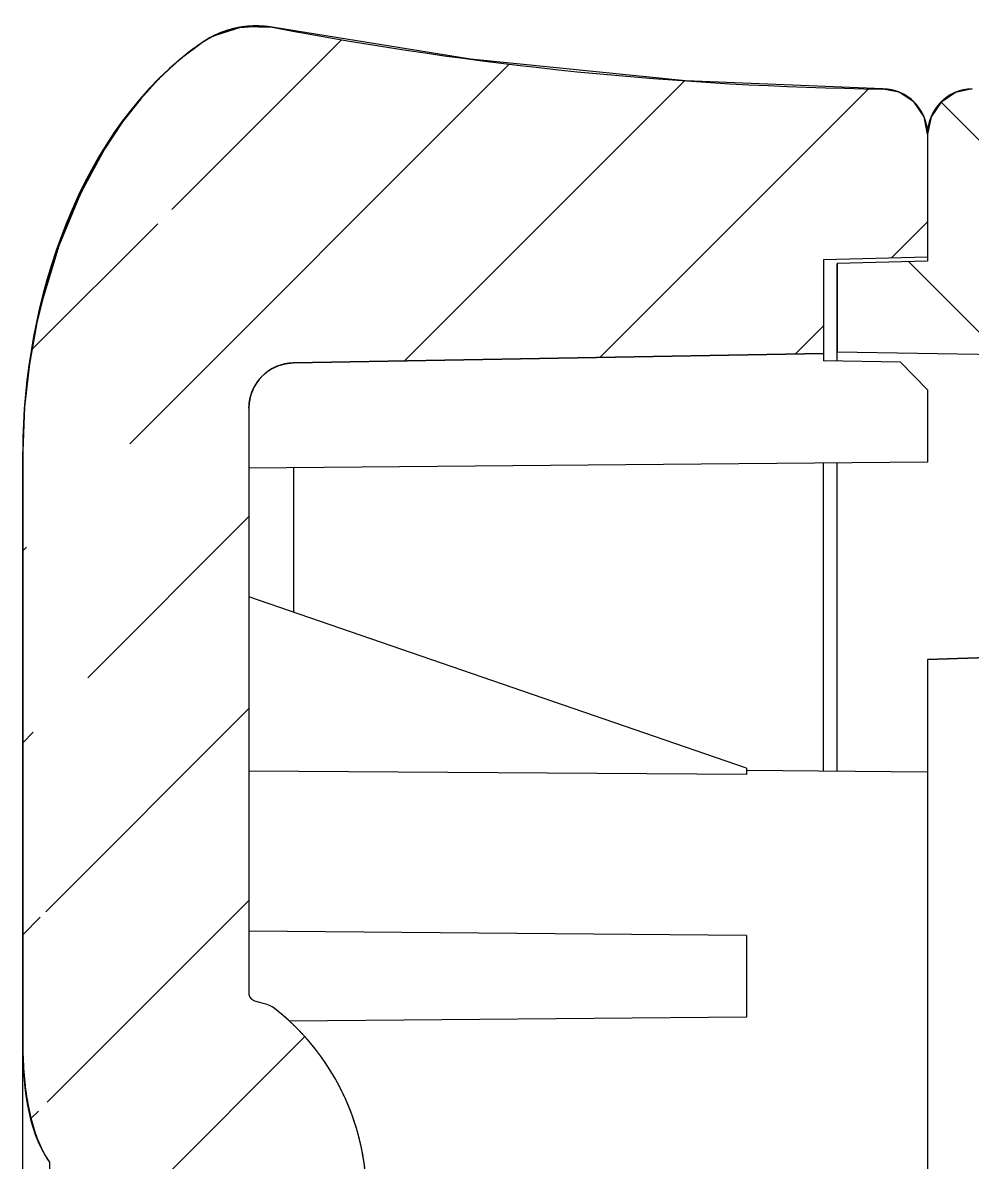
# Model space of a CAD drawing. Header units: millimetres. Extents: x 2243 to 2552, y 611 to 826.
# Drawn here: x 2349.59 to 2360.08, y 794.53 to 807.12 of the extents above; entities that cross this region are included whole.
import ezdxf

# ---------------------------------------------------------------- set-up
doc = ezdxf.new("R2010")
doc.units = ezdxf.units.MM

msp = doc.modelspace()

# ---------------------------------------------------------------- hatches: boundary and pattern name
at = {"linetype": 'Continuous'}
h = msp.add_hatch(dxfattribs=at)
h.set_pattern_fill('DEFAULT__6', color=2, scale=1.5, angle=45, style=0, pattern_type=0)
h.set_pattern_definition([(45, (1877.721180359231, 509.7330220554935), (-1.0606601718, 1.0606601718), [])])
edge = h.paths.add_edge_path()
edge.add_line((2359.587058095431, 700.2818469647935), (2359.587058095431, 701.6350645719936))
edge.add_arc((2359.087058076231, 700.2818469463934), 0.5000000192, 270.7340865112, 360.0000021001)
edge.add_arc((2359.590659234231, 661.1203422320934), 38.6647448615, 90.736794581, 100.7721933566)
edge.add_spline(control_points=[(2351.566764152731, 699.2712356673935), (2351.80267156633, 699.1090741609935), (2352.08282264813, 699.0502181053935), (2352.364041919531, 699.1037381001935)], knot_values=[0, 0, 0, 0, 1, 1, 1, 1], weights=[1, 0.94862834, 0.94862834, 1], degree=3, periodic=0)
edge.add_spline(control_points=[(2349.587058095431, 703.7829240433935), (2349.587058095431, 703.5656324944935), (2349.610440932631, 703.1359947128935), (2349.704022913331, 702.5062420521934), (2349.852362120731, 701.8914936175935), (2350.056172958431, 701.2933494924935), (2350.32266023903, 700.7124847525935), (2350.655489640131, 700.1665423128935), (2351.068280965031, 699.6671788259935), (2351.390550928731, 699.3923637332935), (2351.566764144431, 699.2712357043935)], knot_values=[0, 0, 0, 0, 0.125, 0.25, 0.375, 0.5, 0.625, 0.75, 0.875, 1, 1, 1, 1], degree=3, periodic=0)
edge.add_line((2349.587058095431, 703.7829240433935), (2349.587058095431, 710.7588414242935))
edge.add_spline(control_points=[(2349.88200358913, 712.4599307653934), (2349.835672991031, 712.3609722516935), (2349.763326408231, 712.1640314730935), (2349.693249306431, 711.8932496811935), (2349.643397093131, 711.6208848723935), (2349.609509102031, 711.3361719315935), (2349.590781171731, 711.0470908553934), (2349.587058095431, 710.8550150328934), (2349.587058095431, 710.7588414242935)], knot_values=[0, 0, 0, 0, 0.1666666667, 0.3333333333, 0.5, 0.6666666667, 0.8333333333, 1, 1, 1, 1], degree=3, periodic=0)
edge.add_spline(control_points=[(2350.265936489231, 712.7982457956934), (2350.22630566623, 712.7946999302935), (2350.15090398033, 712.7722543011935), (2350.046115301231, 712.6987915437935), (2349.95646593223, 712.5964601663935), (2349.904911301331, 712.5088697150935), (2349.881999795831, 712.4599325412935)], knot_values=[0, 0, 0, 0, 0.25, 0.5, 0.75, 1, 1, 1, 1], degree=3, periodic=0)
edge.add_arc((2328.741222495431, 953.4686415551935), 241.6310287292, 275.1107352841, 275.2247730756)
edge.add_spline(control_points=[(2350.887058095431, 713.1254226563935), (2350.887058095431, 713.0971412702935), (2350.883426744431, 713.0434646306935), (2350.867600355731, 712.9715435155935), (2350.84044590643, 712.9084097309935), (2350.798992557631, 712.8590203482935), (2350.764432938531, 712.8433466171934), (2350.744908488831, 712.8415610774935)], knot_values=[0, 0, 0, 0, 0.2, 0.4, 0.6, 0.8, 1, 1, 1, 1], degree=3, periodic=0)
edge.add_line((2350.887058095431, 713.1254226563935), (2350.887058095431, 720.0652300275935))
edge.add_line((2353.387058095431, 720.0652300275935), (2350.887058095431, 720.0652300275935))
edge.add_line((2353.387058095431, 713.3313452270935), (2353.387058095431, 720.0652300275935))
edge.add_line((2353.387058095431, 713.3313452270935), (2357.587058095431, 711.8851692512935))
edge.add_line((2357.587058095431, 711.8587925705936), (2357.587058095431, 711.8851692512935))
edge.add_line((2360.28705809543, 711.8352300275935), (2357.587058095431, 711.8587925705936))
edge.add_line((2360.28705809543, 710.5852300275935), (2360.28705809543, 711.8352300275935))
edge.add_line((2351.587058095431, 710.5093062777935), (2360.28705809543, 710.5852300275935))
edge.add_line((2351.587058095431, 708.6611537772935), (2351.587058095431, 710.5093062777935))
edge.add_line((2351.587058095431, 708.6611537772935), (2360.28705809543, 708.5852300275935))
edge.add_line((2360.28705809543, 707.3352300275935), (2360.28705809543, 708.5852300275935))
edge.add_line((2360.28705809543, 707.3352300275935), (2357.587058095431, 707.3116674844936))
edge.add_line((2357.587058095431, 707.2852908037935), (2357.587058095431, 707.3116674844935))
edge.add_line((2352.087058095431, 705.3914889306935), (2357.587058095431, 707.2852908037935))
edge.add_line((2352.087058095431, 703.3073328500935), (2352.087058095431, 705.3914889306935))
edge.add_arc((2352.587058112131, 703.3073328343935), 0.5000000167, 179.9999982054, 268.9999925778)
edge.add_line((2358.437058095431, 702.7051439153935), (2352.57833184323, 702.8074089357935))
edge.add_line((2358.437058095431, 701.6651785539934), (2358.437058095431, 702.7051439153934))
edge.add_line((2359.587058095431, 701.6350645719936), (2358.437058095431, 701.6651785539935))
edge = h.paths.add_edge_path()
edge.add_line((2353.387058095431, 720.0652300275935), (2350.887058095431, 720.0652300275935))
edge.add_line((2353.387058095431, 720.0652300275935), (2350.887058095431, 720.0652300275935))
edge = h.paths.add_edge_path()
edge.add_line((2359.587058095431, 805.8884336991935), (2359.587058095431, 804.5352300275935))
edge.add_line((2358.437058095431, 804.5051162176935), (2359.587058095431, 804.5352300275936))
edge.add_line((2358.437058095431, 804.5051162176935), (2358.437058095431, 803.4651567028934))
edge.add_line((2352.578331892231, 803.3628922565936), (2358.437058095431, 803.4651567028935))
edge.add_spline(control_points=[(2352.087058095431, 802.8629684040935), (2352.087058092531, 803.1518243704933), (2352.28951991293, 803.3578510205934), (2352.578331885031, 803.3628922564935)], knot_values=[0, 0, 0, 0, 1, 1, 1, 1], weights=[1, 0.8088336338, 0.8088336338, 1], degree=3, periodic=0)
edge.add_line((2352.087058095431, 802.8629684090936), (2352.087058095431, 796.3852300275935))
edge.add_spline(control_points=[(2352.087058095531, 796.3852261095935), (2352.08706295103, 796.2879266003935), (2352.26794548113, 796.3081443303935), (2352.345282044331, 796.2490941949935)], knot_values=[0, 0, 0, 0, 1, 1, 1, 1], degree=3, periodic=0)
edge.add_spline(control_points=[(2353.387058095431, 794.1428853424935), (2353.387058095431, 794.984283287694), (2353.014022306031, 795.738468146994), (2352.345282987231, 796.2490934750936)], knot_values=[0, 0, 0, 0, 1, 1, 1, 1], weights=[1, 0.9308982656999999, 0.9308982656999999, 1], degree=3, periodic=0)
edge.add_line((2353.387058095431, 794.1428853424935), (2353.387058095431, 720.0652300275935))
edge.add_line((2353.387058095431, 720.0652300275935), (2350.887058095431, 720.0652300275935))
edge.add_line((2350.887058095431, 794.1428853424935), (2350.887058095431, 720.0652300275935))
edge.add_spline(control_points=[(2350.887058095431, 794.1428853424935), (2350.887058095431, 794.2271479064931), (2350.82905557393, 794.2882698108934), (2350.744908488831, 794.2926797727935)], knot_values=[0, 0, 0, 0, 1, 1, 1, 1], weights=[1, 0.8169162473, 0.8169162473, 1], degree=3, periodic=0)
edge.add_line((2350.26593183443, 794.3177818754934), (2350.74490848883, 794.2926797727935))
edge.add_spline(control_points=[(2349.88199662853, 794.5310627665935), (2349.97183245163, 794.4022599911931), (2350.109110013829, 794.326000558993), (2350.265931834131, 794.3177818755935)], knot_values=[0, 0, 0, 0, 1, 1, 1, 1], weights=[1, 0.9322601585, 0.9322601585, 1], degree=3, periodic=0)
edge.add_spline(control_points=[(2349.587058095431, 795.8852300425935), (2349.587058093631, 795.2218634385936), (2349.70306333483, 794.7876116560935), (2349.881994671431, 794.5310655724935)], knot_values=[0, 0, 0, 0, 1, 1, 1, 1], degree=3, periodic=0)
edge.add_line((2349.587058095431, 802.3852300275935), (2349.587058095431, 795.8852300275935))
edge.add_spline(control_points=[(2351.56604010603, 806.8987025341935), (2350.239890466531, 805.9858965430935), (2349.58705778163, 803.9982873810935), (2349.587058095431, 802.3852288643934)], knot_values=[0, 0, 0, 0, 1, 1, 1, 1], degree=3, periodic=0)
edge.add_spline(control_points=[(2352.363860531931, 807.0665708522936), (2352.082405680431, 807.1201364699932), (2351.802038117829, 807.061143770193), (2351.56603451103, 806.8986986829934)], knot_values=[0, 0, 0, 0, 1, 1, 1, 1], weights=[1, 0.9485477011, 0.9485477011, 1], degree=3, periodic=0)
edge.add_arc((2359.590888177331, 845.0525845744935), 38.6673915214, 259.2279342306, 269.2629165248)
edge.add_spline(control_points=[(2359.587058095431, 805.8884337073935), (2359.587058090731, 806.1783601723935), (2359.383366608231, 806.3846782159935), (2359.093463938231, 806.3883926626935)], knot_values=[0, 0, 0, 0, 1, 1, 1, 1], weights=[1, 0.8077479906999999, 0.8077479906999999, 1], degree=3, periodic=0)
h = msp.add_hatch(dxfattribs=at)
h.set_pattern_fill('DEFAULT__5', color=2, scale=1.5, angle=-45, style=0, pattern_type=0)
h.set_pattern_definition([(315, (1879.842500702831, 509.7330220554935), (1.0606601718, 1.0606601718), [])])
edge = h.paths.add_edge_path()
edge.add_line((2359.587058095431, 706.0852300275935), (2359.587058095431, 707.0352300275936))
edge.add_line((2359.587058095431, 707.0352300275935), (2360.587058095431, 707.2115570082934))
edge.add_line((2360.587058095431, 707.2115570082935), (2360.587058095431, 708.3352300275935))
edge.add_line((2360.587058095431, 708.3352300275935), (2363.087058095431, 708.2915923651935))
edge.add_line((2363.087058095431, 707.4352300275934), (2363.087058095431, 708.2915923651934))
edge.add_line((2363.087058095431, 707.4352300275934), (2364.587058095431, 707.4090474301935))
edge.add_line((2364.587058095431, 706.5852300275935), (2364.587058095431, 707.4090474301936))
edge.add_line((2368.587058095431, 706.5503225563934), (2364.587058095431, 706.5852300275934))
edge.add_line((2368.587058095431, 705.5852300275935), (2368.587058095431, 706.5503225563936))
edge.add_line((2369.990548576731, 705.5607320100935), (2368.587058095431, 705.5852300275935))
edge.add_spline(control_points=[(2369.99054857683, 705.5607320100935), (2370.106073365831, 705.5587155172935), (2370.187058095131, 705.4763048581937), (2370.187058095431, 705.3607624715935)], knot_values=[0, 0, 0, 0, 1, 1, 1, 1], weights=[1, 0.8088336334999999, 0.8088336334999999, 1], degree=3, periodic=0)
edge.add_line((2370.187058095431, 705.2918121026935), (2370.187058095431, 705.3607624709934))
edge.add_spline(control_points=[(2370.054217053331, 704.9524092450935), (2370.14064213283, 705.0459021000934), (2370.187050298629, 705.1644621710933), (2370.187058094431, 705.2917814870934)], knot_values=[0, 0, 0, 0, 1, 1, 1, 1], weights=[1, 0.9541499064, 0.9541499064, 1], degree=3, periodic=0)
edge.add_spline(control_points=[(2369.587058095431, 703.8352305982935), (2369.587058240731, 704.2430565104935), (2369.742782496731, 704.6154441667935), (2370.05423086353, 704.9523935671934)], knot_values=[0, 0, 0, 0, 1, 1, 1, 1], degree=3, periodic=0)
edge.add_line((2369.587058095431, 703.7829240433935), (2369.587058095431, 703.8352300275934))
edge.add_spline(control_points=[(2367.607352046431, 699.2712357043935), (2367.783018201931, 699.3919876869935), (2368.103946520031, 699.6656061865935), (2368.513710324831, 700.1600774764935), (2368.845091134331, 700.7008035434935), (2369.112178315331, 701.2788339066935), (2369.318206374131, 701.8788178179935), (2369.468707706831, 702.4982332858935), (2369.56355346493, 703.1334550752935), (2369.587058095431, 703.5649548359935), (2369.587058095431, 703.7829240433935)], knot_values=[0, 0, 0, 0, 0.125, 0.25, 0.375, 0.5, 0.625, 0.75, 0.875, 1, 1, 1, 1], degree=3, periodic=0)
edge.add_spline(control_points=[(2366.810074195731, 699.1037381192936), (2367.091293443931, 699.0502181302934), (2367.37144451203, 699.1090741893933), (2367.607351923831, 699.2712356962935)], knot_values=[0, 0, 0, 0, 1, 1, 1, 1], weights=[1, 0.94862834, 0.94862834, 1], degree=3, periodic=0)
edge.add_arc((2359.583563882531, 661.1214018209935), 38.6636821558, 79.22766882610001, 89.26334366459999)
edge.add_arc((2360.087058114631, 700.2818467557935), 0.5000000192, 179.9999979036999, 269.2659134891)
edge.add_line((2359.587058095431, 700.2818467740935), (2359.587058095431, 701.6850648540935))
edge.add_line((2358.587058095431, 701.7112509251936), (2359.587058095431, 701.6850648540935))
edge.add_line((2358.587058095431, 701.7112509251936), (2358.587058095431, 702.6850704780935))
edge.add_line((2366.59578433863, 702.8248640983935), (2358.587058095431, 702.6850704780935))
edge.add_arc((2366.587058078931, 703.3247874842936), 0.5000000165, 271.0000074015, 360.0000017754)
edge.add_line((2367.087058095431, 703.3247874997935), (2367.087058095431, 704.5852300275935))
edge.add_line((2363.087058095431, 704.7948611446934), (2367.087058095431, 704.5852300275934))
edge.add_line((2363.087058095431, 704.7948611446934), (2363.087058095431, 705.9630073342935))
edge.add_line((2363.087058095431, 705.9630073342935), (2359.587058095431, 706.0852300275935))
edge = h.paths.add_edge_path()
edge.add_line((2359.587058095431, 712.1352300275935), (2359.587058095431, 713.0852300275935))
edge.add_line((2363.087058095431, 713.2074527207935), (2359.587058095431, 713.0852300275935))
edge.add_line((2363.087058095431, 713.2074527207935), (2363.087058095431, 714.3755989103935))
edge.add_line((2363.087058095431, 714.3755989103935), (2367.087058095431, 714.5852300275935))
edge.add_line((2367.087058095431, 714.5852300275935), (2367.087058095431, 720.0652300275935))
edge.add_line((2369.587058095431, 720.0652300275935), (2367.087058095431, 720.0652300275935))
edge.add_line((2369.587058095431, 715.3352300275935), (2369.587058095431, 720.0652300275935))
edge.add_spline(control_points=[(2370.05423086353, 714.2180664878935), (2369.742782496731, 714.5550158882935), (2369.587058240731, 714.9274035445935), (2369.587058095431, 715.3352294567935)], knot_values=[0, 0, 0, 0, 1, 1, 1, 1], degree=3, periodic=0)
edge.add_spline(control_points=[(2370.187058095031, 713.8786785680935), (2370.18705284603, 714.0059988347929), (2370.140646390429, 714.1245605959929), (2370.054222039031, 714.2180554185935)], knot_values=[0, 0, 0, 0, 1, 1, 1, 1], weights=[1, 0.9541492608, 0.9541492608, 1], degree=3, periodic=0)
edge.add_line((2370.187058095431, 713.8096975840936), (2370.187058095431, 713.8786479101935))
edge.add_spline(control_points=[(2369.99054857683, 713.6097280449935), (2370.10607336583, 713.6117445377934), (2370.18705809513, 713.6941551968935), (2370.187058095431, 713.8096975834935)], knot_values=[0, 0, 0, 0, 1, 1, 1, 1], weights=[1, 0.8088336336, 0.8088336336, 1], degree=3, periodic=0)
edge.add_line((2369.990548576731, 713.6097280449935), (2368.587058095431, 713.5852300275935))
edge.add_line((2368.587058095431, 712.6201374986936), (2368.587058095431, 713.5852300275935))
edge.add_line((2368.587058095431, 712.6201374986936), (2364.587058095431, 712.5852300275935))
edge.add_line((2364.587058095431, 711.7614126248935), (2364.587058095431, 712.5852300275935))
edge.add_line((2363.087058095431, 711.7352300275935), (2364.587058095431, 711.7614126248935))
edge.add_line((2363.087058095431, 710.8788676898935), (2363.087058095431, 711.7352300275935))
edge.add_line((2360.587058095431, 710.8352300275935), (2363.087058095431, 710.8788676898935))
edge.add_line((2360.587058095431, 710.8352300275935), (2360.587058095431, 711.9589030467936))
edge.add_line((2359.587058095431, 712.1352300275935), (2360.587058095431, 711.9589030467935))
edge = h.paths.add_edge_path()
edge.add_line((2369.587058095431, 720.0652300275935), (2367.087058095431, 720.0652300275935))
edge.add_line((2369.587058095431, 720.0652300275935), (2367.087058095431, 720.0652300275935))
edge = h.paths.add_edge_path()
edge.add_line((2369.587058095431, 802.3852300275935), (2369.587058095431, 773.1114766265935))
edge.add_line((2369.28705809543, 773.0852300275935), (2369.587058095431, 773.1114766265936))
edge.add_line((2369.28705809543, 733.0852300275935), (2369.28705809543, 773.0852300275935))
edge.add_line((2369.28705809543, 733.0852300275935), (2369.587058095431, 733.0589834284935))
edge.add_line((2369.587058095431, 733.0589834284935), (2369.587058095431, 720.0652300275935))
edge.add_line((2369.587058095431, 720.0652300275935), (2367.087058095431, 720.0652300275935))
edge.add_line((2367.087058095431, 793.8979547028935), (2367.087058095431, 720.0652300275935))
edge.add_line((2367.087058095431, 793.8979547028935), (2362.087058095431, 793.9852300275935))
edge.add_line((2362.087058095431, 795.0852300275935), (2362.087058095431, 793.9852300275936))
edge.add_line((2367.587058095431, 795.1812328846935), (2362.087058095431, 795.0852300275935))
edge.add_line((2367.587058095431, 796.9892271703934), (2367.587058095431, 795.1812328846934))
edge.add_line((2367.587058095431, 796.9892271703934), (2362.087058095431, 797.0852300275934))
edge.add_line((2362.087058095431, 798.1852300275934), (2362.087058095431, 797.0852300275934))
edge.add_line((2367.087058095431, 798.2725053521935), (2362.087058095431, 798.1852300275935))
edge.add_line((2367.087058095431, 802.8455133440934), (2367.087058095431, 798.2725053521934))
edge.add_spline(control_points=[(2366.595784304431, 803.3454371915935), (2366.884596278231, 803.3403959564935), (2367.087058099531, 803.1343693049935), (2367.087058095431, 802.8455133369935)], knot_values=[0, 0, 0, 0, 1, 1, 1, 1], weights=[1, 0.8088336320999999, 0.8088336320999999, 1], degree=3, periodic=0)
edge.add_line((2358.587058095431, 803.4852300275935), (2366.59578429863, 803.3454371916935))
edge.add_line((2358.587058095431, 804.4590441059935), (2358.587058095431, 803.4852300275935))
edge.add_line((2359.587058095431, 804.4852300275935), (2358.587058095431, 804.4590441059935))
edge.add_line((2359.587058095431, 805.8884336991935), (2359.587058095431, 804.4852300275934))
edge.add_spline(control_points=[(2360.080652254631, 806.3883926626935), (2359.790749583031, 806.3846782170937), (2359.587058099231, 806.1783601724935), (2359.587058095431, 805.8884337057934)], knot_values=[0, 0, 0, 0, 1, 1, 1, 1], weights=[1, 0.8077479890000001, 0.8077479890000001, 1], degree=3, periodic=0)
edge.add_arc((2359.583228013531, 845.0525845745935), 38.6673915215, 270.7370834752, 280.7720657694)
edge.add_spline(control_points=[(2367.60808167913, 806.8986986834934), (2367.372078072432, 807.0611437702944), (2367.091710510232, 807.1201364698943), (2366.810255659131, 807.0665708523935)], knot_values=[0, 0, 0, 0, 1, 1, 1, 1], weights=[1, 0.9485477012000001, 0.9485477012000001, 1], degree=3, periodic=0)
edge.add_spline(control_points=[(2369.587058095431, 802.3852287352935), (2369.58705844413, 803.9982870762935), (2368.934225920631, 805.9858960288934), (2367.608076575031, 806.8987021966934)], knot_values=[0, 0, 0, 0, 1, 1, 1, 1], degree=3, periodic=0)

# ---------------------------------------------------------------- linework, layer by layer
at = {"color": 7, "linetype": 'Continuous'}
for p, q in [((2351.69021803433, 806.9724697780935), (2351.56406481963, 806.8974556990935)), ((2351.70158759883, 806.9780173589935), (2351.565915305131, 806.8987568081935)), ((2352.016635972631, 807.0752498150935), (2351.69021803433, 806.9724697780935)), ((2351.93413785243, 807.0596911586936), (2351.70158759883, 806.9780173589935)), ((2352.23084185793, 807.0834648673936), (2351.93413785243, 807.0596911586936)), ((2352.166672029831, 807.0852427430934), (2351.935409587931, 807.0598222838935)), ((2351.995333603231, 807.0710231686935), (2352.080114386031, 807.0813868005935)), ((2352.366366867231, 807.0673503157934), (2352.016635972631, 807.0752498150935)), ((2352.320553991431, 807.0738904495935), (2352.166672029831, 807.0852427430934)), ((2352.34723508973, 807.0688858964935), (2352.23084185793, 807.0834648673936)), ((2352.36404050993, 807.0665556723934), (2352.258674959231, 807.0811655630935)), ((2352.363814881331, 807.0665828893934), (2352.320553991431, 807.0738904495935)), ((2352.363909044031, 807.0665618770935), (2352.355252839631, 807.0681720006935)), ((2352.364003142231, 807.0667850407935), (2352.36378780523, 807.0665907121935)), ((2352.363788319831, 807.0665797181935), (2352.36379111323, 807.0665200361934)), ((2352.363806666631, 807.0665161467934), (2352.364009180731, 807.0665420712935)), ((2352.37421741563, 807.0645461981935), (2352.363860493831, 807.0665708595935)), ((2352.363878947031, 807.0662054926936), (2352.363977533231, 807.0665310925936)), ((2352.364041815331, 807.0665548466934), (2352.363972112731, 807.0665529804935)), ((2354.534647120431, 806.7174255299935), (2352.364021742731, 807.0667815008935)), ((2354.534650186531, 806.7184232267934), (2352.36636404193, 807.0673498019935)), ((2351.565813273831, 806.8985998504935), (2351.566014009431, 806.8986805191935)), ((2351.565867984931, 806.8985573340935), (2351.566413718131, 806.8988117398935)), ((2351.566041123131, 806.8983524382935), (2351.565918886431, 806.8982507097935)), ((2351.566394968231, 806.8990370301935), (2351.565970020531, 806.8987957828936)), ((2351.566749151031, 806.8991746792935), (2351.565974472631, 806.8986471662935)), ((2351.566157073031, 806.8987399914935), (2351.566034511531, 806.8986986833935)), ((2351.566040743131, 806.8983521767935), (2351.566718349231, 806.8991057622935)), ((2351.381211361031, 806.7613244114934), (2351.259069684031, 806.6584997790935)), ((2351.36468219053, 806.7474093751935), (2351.348782607531, 806.7344480919935)), ((2356.913522518231, 806.4782202266936), (2354.534647120431, 806.7174255299935)), ((2356.913525928431, 806.4792072010935), (2354.534650186531, 806.7184232267934)), ((2351.259069684031, 806.6584997790935), (2351.084699962931, 806.4934740236936)), ((2351.084699962931, 806.4934740236936), (2350.890794350231, 806.2816648271935)), ((2359.093464041331, 806.3886241695935), (2356.913522518231, 806.4782202266936)), ((2359.093464334331, 806.3896073004935), (2356.913525928431, 806.4792072010935)), ((2359.093463917731, 806.3883303503935), (2359.09346394253, 806.3883929113936)), ((2359.093464316431, 806.3896072950935), (2359.09346403663, 806.3886241697935)), ((2359.896772097431, 806.3510401914934), (2359.73223314293, 806.2409417834936)), ((2359.90001170193, 806.3521295888935), (2359.735689029231, 806.2441582510935)), ((2360.080652157131, 806.3886235066934), (2359.896772097431, 806.3510401914934)), ((2350.890794350231, 806.2816648271935), (2350.689826857931, 806.0254273186936)), ((2359.548500965431, 806.0809708996935), (2359.438766423531, 806.2438228222935)), ((2359.73223314293, 806.2409417834936), (2359.624080233831, 806.0774805919934)), ((2359.735689029231, 806.2441582510935), (2359.625705992831, 806.0811882935935)), ((2359.587058095431, 805.8884339479935), (2359.548500965431, 806.0809708996935)), ((2359.625705992831, 806.0811882935935), (2359.587058095431, 805.8884339488935)), ((2350.689826857931, 806.0254273186936), (2350.489650628131, 805.7251002195935)), ((2359.576470481431, 805.9907868936934), (2359.587058095431, 805.8884369231935)), ((2359.58295120913, 805.9526178842934), (2359.587058095431, 805.8886646213934)), ((2359.624080233831, 806.0774805919934), (2359.587058095431, 805.8886644698935)), ((2359.587058095431, 805.8884515639935), (2359.597537260631, 805.9902815806935)), ((2359.587058095431, 805.8895569290935), (2359.587058095431, 804.4852300275935)), ((2359.587058095431, 805.8884336991935), (2359.587058095431, 804.5352300275936)), ((2359.587058095431, 805.8884336991935), (2359.587058095431, 804.4852300275935)), ((2350.493388449431, 805.7304617426935), (2350.223903578731, 805.2334790137935)), ((2350.489650628131, 805.7251002195935), (2350.30260076073, 805.3928977633935)), ((2350.30260076073, 805.3928977633935), (2350.132472078731, 805.0330442719935)), ((2350.223903578731, 805.2334790137935), (2349.983921473531, 804.6540133906935)), ((2350.132472078731, 805.0330442719935), (2349.981041315731, 804.6470992894936)), ((2349.983921473531, 804.6540133906935), (2349.787077773631, 803.9967187547935)), ((2349.981041315731, 804.6470992894936), (2349.850235573331, 804.2367800766935)), ((2358.437058095431, 804.5051162176935), (2359.587058095431, 804.5352300275936)), ((2358.437058095431, 804.5047953814935), (2359.587058095431, 804.5349088379935)), ((2358.437058095431, 804.5051162176935), (2358.437058095431, 803.3852299681935)), ((2358.437058095431, 804.5051162176935), (2358.437058095431, 803.4651567028934)), ((2359.587058095431, 804.4863966964936), (2358.587058095431, 804.4602102273934)), ((2359.587058095431, 804.4852300275935), (2358.587058095431, 804.4590441059935)), ((2359.587058095431, 804.4852300275935), (2358.587058095431, 804.4590441059935)), ((2358.587058095431, 803.3826117083935), (2358.587058095431, 804.4590441059935)), ((2358.587058095431, 804.4590441059935), (2358.587058095431, 803.4852300275935)), ((2349.850235573331, 804.2367800766935), (2349.74230587593, 803.8041160708935)), ((2349.74230587593, 803.8041160708935), (2349.659893238131, 803.3509232531935)), ((2358.437058095431, 803.4651566845935), (2352.578331892231, 803.3628922399935)), ((2352.578331892231, 803.3628922565936), (2358.437058095431, 803.4651567028934)), ((2358.587058095431, 803.4852300275935), (2366.595784298631, 803.3454371916935)), ((2358.587058095431, 803.4849209216935), (2366.595784197931, 803.3451296961935)), ((2359.287103786931, 803.3703923653934), (2358.437058095431, 803.3852299681935)), ((2359.587058095431, 803.0651566434935), (2359.287103786931, 803.3703923653934)), ((2359.587058095431, 803.0651566434935), (2359.587058095431, 802.2651566850934)), ((2352.087058095431, 802.8629684090936), (2352.087058095431, 796.3852300275935)), ((2352.087058095431, 802.8629684090936), (2352.087058095431, 796.3852300275935)), ((2349.587058095431, 703.7852300275935), (2349.587058095431, 802.3852300275935)), ((2349.587058095431, 802.3852300275935), (2349.587058095431, 795.8852300275935)), ((2349.587058095431, 802.3852300275935), (2349.587058095431, 795.8852300275935)), ((2359.587058095431, 802.2651566850934), (2352.087058095431, 802.1997051765935)), ((2352.578331915531, 802.2039924582934), (2352.578331982131, 800.6098119594935)), ((2358.437058095431, 798.8513747329935), (2358.437058095431, 802.2551207870936)), ((2358.587058095431, 798.8500657027935), (2358.587058095431, 802.2564298172936)), ((2357.587058095431, 798.8851692512935), (2352.087058095431, 800.7789711243935)), ((2359.587058095431, 800.0852300275935), (2363.087058095431, 800.2074527207935)), ((2363.087058095431, 800.2074527207935), (2359.587058095431, 800.0852300275935)), ((2359.587058095431, 800.0852300275935), (2359.587058095431, 793.0852300275935)), ((2357.587058095431, 798.8134087958936), (2352.087058095431, 798.8523079485935)), ((2357.587058095431, 798.8851692512935), (2357.587058095431, 798.8134087958936)), ((2359.587058095431, 798.8413388349935), (2357.587058095431, 798.8587925705936)), ((2357.587058095431, 797.0372322546934), (2352.087058095431, 797.0852300275935)), ((2357.587058095431, 797.0372322546934), (2357.587058095431, 796.1332278003935)), ((2357.587058095431, 796.1332278003935), (2352.53555117723, 796.0891439673935)), ((2349.881996624331, 794.5310627724934), (2349.881996624331, 714.1352300275935))]:
    msp.add_line(p, q, dxfattribs=at)
for points in [[(2351.935409587931, 807.0598222838935), (2351.659960114331, 806.9564251387935), (2351.565813453431, 806.8985999708934)], [(2352.238150391331, 807.0820049554935), (2352.160112842531, 807.0851964537935), (2352.104820611631, 807.0834327161936), (2352.09403096193, 807.0827506720934)], [(2352.32958567163, 807.0725104879934), (2352.32152177133, 807.0737398833935), (2352.317888919931, 807.0742729772935)], [(2351.55721930553, 806.8926605717935), (2351.342527971831, 806.7297005525935), (2351.219762896631, 806.6230341414935), (2351.138837865031, 806.5468729019935), (2351.094745563931, 806.5033088271935), (2351.08194175173, 806.4903207156935)], [(2351.565930385831, 806.8987684936935), (2351.466742387831, 806.8275609091935), (2351.381211361031, 806.7613244114934)], [(2351.565959856331, 806.8987887690935), (2351.565667387231, 806.8985649147935), (2351.565772411131, 806.8985154206935), (2351.565867984931, 806.8985573340935)], [(2351.348782607531, 806.7344480919935), (2351.323768250031, 806.7136242461935), (2351.304456630631, 806.6972649552936), (2351.299184520731, 806.6927560059935)], [(2359.438766423531, 806.2438228222935), (2359.274773807831, 806.3518590350934), (2359.09346394243, 806.3883929113936)], [(2349.659893238131, 803.3509232531935), (2349.606427401731, 802.8782555143935), (2349.587058122131, 802.3884381108935)]]:
    msp.add_lwpolyline(points, dxfattribs=at)
for centre, radius, start, end in [((2352.166018283231, 806.0270297590935), 1.0582, 79.22450897890197, 124.5402632234029), ((2352.167196147131, 806.0242493143935), 1.060869379, 114.1437029619977, 124.5178465506029), ((2352.16796731963, 806.0229674219936), 1.0623545798, 112.1834317984016, 114.153377653198), ((2352.165007936031, 806.0304228066934), 1.0543336634, 105.2563940004016, 112.1874870345973), ((2352.165843494531, 806.0275708312935), 1.0573035935, 99.28064165800298, 105.257949654102), ((2352.16536151333, 806.0312873960935), 1.0535555874, 92.76417385330451, 94.64109712760043), ((2352.16568747773, 806.0247462114935), 1.0601048811, 90.58321824519619, 92.76472162529863), ((2352.165758305631, 806.0212992818936), 1.0635523536, 81.75170084070055, 90.58514354019796), ((2352.167519179531, 806.0343604183936), 1.0503737136, 79.22682456180425, 81.74454773429933), ((2359.590888177331, 845.0525845744935), 38.6673915214, 259.2279342305978, 269.2629165247956), ((2359.590888177331, 845.0525845744935), 38.6673915214, 259.2279342305978, 269.2629165247956), ((2352.364953990131, 807.0534191616935), 0.0128489938, 84.37074715759508, 93.5034112003056), ((2359.087058095431, 805.8884336991935), 0.5, 9.335999709800887e-07, 89.26592439990404), ((2359.087058095431, 805.8896475287935), 0.5, 45.62491784420425, 89.26588010320383), ((2360.087058095431, 805.8896496883935), 0.5, 90.73411944699606, 180), ((2360.087058095431, 805.8884336991935), 0.5, 90.73407537059684, 179.9999992433012), ((2352.587058095431, 802.8629684090936), 0.5, 91.00000082669979, 180.000000568099), ((2350.737058095431, 794.1428853424935), 2.65, 0, 52.63594642249819), ((2352.617094656031, 795.7087345869935), 3.021599466, 188.6474627466007, 189.1433152441001), ((2351.258481398331, 795.3746965177935), 1.6202028239, 200.1514124367017, 200.9733222172004)]:
    msp.add_arc(centre, radius, start, end, dxfattribs=at)
for points, start_tangent, end_tangent in [([(2352.363860531931, 807.0665708522936), (2352.351317131531, 807.0688798330934), (2352.338717309531, 807.0710423481935), (2352.32606354263, 807.0730568881935), (2352.313358355031, 807.0749219973934), (2352.300604316831, 807.0766362755935), (2352.287804042131, 807.0781983796935), (2352.274960188231, 807.0796070252935), (2352.26207545343, 807.0808609884934), (2352.249152575831, 807.0819591070936), (2352.236194331131, 807.0829002824935), (2352.223203531131, 807.0836834806935), (2352.210183021831, 807.0843077337935), (2352.197135681631, 807.0847721413935), (2352.184064418831, 807.0850758718934), (2352.170972170431, 807.0852181633935), (2352.157861899331, 807.0851983246935), (2352.144736592631, 807.0850157370935), (2352.131599259231, 807.0846698541934), (2352.118452927731, 807.0841602036935), (2352.105300644131, 807.0834863876935), (2352.09214546983, 807.0826480836935), (2352.078990478631, 807.0816450448935), (2352.065838755131, 807.0804771008935), (2352.052693392031, 807.0791441582935), (2352.039557487531, 807.0776462004935), (2352.026434143331, 807.0759832889935), (2352.013326462131, 807.0741555622935), (2352.000237544731, 807.0721632369934), (2351.987170488431, 807.0700066073935), (2351.974128383831, 807.0676860454935), (2351.961114312631, 807.0652020004935), (2351.948131345731, 807.0625549988936), (2351.935182539731, 807.0597456441935), (2351.92227093573, 807.0567746160934), (2351.909399556031, 807.0536426699935), (2351.896571402331, 807.0503506365935), (2351.883789453031, 807.0468994209934), (2351.871056661131, 807.0432900020935), (2351.858375952131, 807.0395234311935), (2351.845750221431, 807.0356008316935), (2351.833182332231, 807.0315233974935), (2351.820675113631, 807.0272923920935), (2351.808231358331, 807.0229091474935), (2351.795853820631, 807.0183750624935), (2351.78354521453, 807.0136916016935), (2351.771308211531, 807.0088602939935), (2351.75914543913, 807.0038827309935), (2351.747059478931, 806.9987605654935), (2351.735052864331, 806.9934955099935), (2351.723128079931, 806.9880893345935), (2351.711287558931, 806.9825438658935), (2351.699533682031, 806.9768609844934), (2351.687868776031, 806.9710426237934), (2351.676295112331, 806.9650907676935), (2351.66481490553, 806.9590074487935), (2351.653430312331, 806.9527947465936), (2351.642143430431, 806.9464547851935), (2351.630956297331, 806.9399897314935), (2351.619870889431, 806.9334017931935), (2351.608889120931, 806.9266932163935), (2351.598012843231, 806.9198662838935), (2351.587243844131, 806.9129233127935), (2351.576583847231, 806.9058666526935), (2351.56603451103, 806.8986986829934)], (-0.9823673155429572, 0.1869611118733626), (-0.8237279568672373, -0.5669852317964968)), ([(2351.56604010603, 806.8987025341935), (2349.587058095431, 802.3852288643934)], (-0.8237291707318937, -0.5669834682645933), (1.945579345598501e-07, -0.9999999999999811)), ([(2351.56604010603, 806.8987025341935), (2349.587058095431, 802.3852288643934)], (-0.8237291707318937, -0.5669834682645933), (1.945579345598501e-07, -0.9999999999999811)), ([(2359.587058095431, 805.8884337073935), (2359.587027833431, 805.8939347046935), (2359.586936510331, 805.8994595942935), (2359.586783328631, 805.9050075129935), (2359.586567503631, 805.9105775726935), (2359.586288263631, 805.9161688601935), (2359.585944851231, 805.9217804369935), (2359.585536523831, 805.9274113398935), (2359.58506255473, 805.9330605807935), (2359.584522233931, 805.9387271472935), (2359.583914869031, 805.9444100025935), (2359.58323978603, 805.9501080855935), (2359.582496330131, 805.9558203118935), (2359.581683866931, 805.9615455734935), (2359.580801782831, 805.9672827392935), (2359.579849486331, 805.9730306557935), (2359.57882640853, 805.9787881470935), (2359.577732004231, 805.9845540155934), (2359.576565752731, 805.9903270426935), (2359.575327158531, 805.9961059889935), (2359.574015752431, 806.0018895948936), (2359.572631092031, 806.0076765815935), (2359.571172762631, 806.0134656511934), (2359.569640378131, 806.0192554878935), (2359.568033581831, 806.0250447581935), (2359.566352046931, 806.0308321123935), (2359.564595477331, 806.0366161842935), (2359.562763608531, 806.0423955931935), (2359.560856208131, 806.0481689438935), (2359.558873076531, 806.0539348278935), (2359.556814047631, 806.0596918242935), (2359.55467898913, 806.0654385007936), (2359.552467803631, 806.0711734144935), (2359.55018042853, 806.0768951131936), (2359.547816837231, 806.0826021360936), (2359.545377038831, 806.0882930149935), (2359.542861079331, 806.0939662752935), (2359.540269041431, 806.0996204373935), (2359.53760104513, 806.1052540174935), (2359.534857248131, 806.1108655287935), (2359.532037845831, 806.1164534827935), (2359.529143071931, 806.1220163902935), (2359.52617319813, 806.1275527627935), (2359.52312853493, 806.1330611133935), (2359.520009431131, 806.1385399584935), (2359.516816274031, 806.1439878185936), (2359.513549489731, 806.1494032196935), (2359.510209542731, 806.1547846943935), (2359.506796936131, 806.1601307835936), (2359.503312211131, 806.1654400369935), (2359.49975594733, 806.1707110149935), (2359.496128762131, 806.1759422897935), (2359.492431310431, 806.1811324462935), (2359.48866428463, 806.1862800837935), (2359.484828413931, 806.1913838167935), (2359.480924464031, 806.1964422764935), (2359.47695323683, 806.2014541117935), (2359.47291556953, 806.2064179907935), (2359.468812334331, 806.2113326014935), (2359.46464443773, 806.2161966532935), (2359.460412820131, 806.2210088779934), (2359.456118454731, 806.2257680306935), (2359.451762346931, 806.2304728912934), (2359.447345533731, 806.2351222651935), (2359.442869082731, 806.2397149843935), (2359.43833409133, 806.2442499083935), (2359.433741685731, 806.2487259252935), (2359.429093020231, 806.2531419526936), (2359.424389276131, 806.2574969383935), (2359.419631660531, 806.2617898613935), (2359.41482140563, 806.2660197323935), (2359.409959767531, 806.2701855952935), (2359.405048025231, 806.2742865267935), (2359.40008747923, 806.2783216380935), (2359.395079450831, 806.2822900747935), (2359.390025280631, 806.2861910179935), (2359.384926327531, 806.2900236844935), (2359.379783967531, 806.2937873272936), (2359.374599592431, 806.2974812361936), (2359.369374608631, 806.3011047381935), (2359.36411043613, 806.3046571974935), (2359.35880850693, 806.3081380163935), (2359.35347026413, 806.3115466348935), (2359.34809716053, 806.3148825313936), (2359.342690657231, 806.3181452225936), (2359.337252222631, 806.3213342636934), (2359.331783331331, 806.3244492481936), (2359.326285462331, 806.3274898082934), (2359.32076009823, 806.3304556147934), (2359.315208724131, 806.3333463766935), (2359.309632826031, 806.3361618413935), (2359.304033889731, 806.3389017942935), (2359.298413400031, 806.3415660586935), (2359.29277283893, 806.3441544955936), (2359.287113685031, 806.3466670033936), (2359.281437412131, 806.3491035171935), (2359.275745488131, 806.3514640090934), (2359.270039374031, 806.3537484869935), (2359.264320522831, 806.3559569946935), (2359.258590378431, 806.3580896113936), (2359.252850374931, 806.3601464507935), (2359.247101935131, 806.3621276608935), (2359.241346469831, 806.3640334232934), (2359.235585377231, 806.3658639522935), (2359.229820041331, 806.3676194948935), (2359.224051831831, 806.3693003295934), (2359.21828210273, 806.3709067656935), (2359.212512191931, 806.3724391430935), (2359.206743420031, 806.3738978307936), (2359.200977090031, 806.3752832269936), (2359.195214486531, 806.3765957573935), (2359.189456874831, 806.3778358752935), (2359.183705500731, 806.3790040601934), (2359.177961589231, 806.3801008170935), (2359.172226345031, 806.3811266758935), (2359.166500951031, 806.3820821901935), (2359.160786568331, 806.3829679368935), (2359.155084335831, 806.3837845148935), (2359.149395369331, 806.3845325444936), (2359.143720761931, 806.3852126663935), (2359.138061582931, 806.3858255409934), (2359.132418877931, 806.3863718473935), (2359.126793668531, 806.3868522825935), (2359.121186951931, 806.3872675604935), (2359.11559970093, 806.3876184112935), (2359.110032863431, 806.3879055802935), (2359.104487362531, 806.3881298274935), (2359.098964096431, 806.3882919262935), (2359.093463938231, 806.3883926626935)], (-1.62263130268023e-08, 0.9999999999999999), (-0.9999179269865587, 0.01281168571669495)), ([(2360.080652254631, 806.3883926626935), (2360.07515209643, 806.3882919262935), (2360.069628830331, 806.3881298275935), (2360.064083329431, 806.3879055803934), (2360.058516491831, 806.3876184113935), (2360.052929240831, 806.3872675605935), (2360.047322524231, 806.3868522826936), (2360.041697314831, 806.3863718475934), (2360.03605460983, 806.3858255411935), (2360.030395430731, 806.3852126665936), (2360.02472082333, 806.3845325446935), (2360.019031856831, 806.3837845151935), (2360.013329624231, 806.3829679371935), (2360.007615241531, 806.3820821904935), (2360.00188984743, 806.3811266761935), (2359.99615460323, 806.3801008173934), (2359.990410691831, 806.3790040604936), (2359.984659317631, 806.3778358755935), (2359.978901705831, 806.3765957576935), (2359.973139102331, 806.3752832272935), (2359.967372772331, 806.3738978311935), (2359.961604000431, 806.3724391433935), (2359.955834089531, 806.3709067660935), (2359.950064360431, 806.3693003299935), (2359.944296150931, 806.3676194952934), (2359.938530815031, 806.3658639526935), (2359.932769722331, 806.3640334236935), (2359.927014257031, 806.3621276613935), (2359.92126581713, 806.3601464512935), (2359.915525813631, 806.3580896118935), (2359.909795669231, 806.3559569951935), (2359.904076818031, 806.3537484873934), (2359.898370703931, 806.3514640094935), (2359.89267877983, 806.3491035176935), (2359.88700250693, 806.3466670038936), (2359.881343352931, 806.3441544960936), (2359.87570279183, 806.3415660591935), (2359.870082302031, 806.3389017946935), (2359.864483365831, 806.3361618418935), (2359.858907467631, 806.3333463771935), (2359.853356093531, 806.3304556152934), (2359.847830729431, 806.3274898087934), (2359.842332860331, 806.3244492485935), (2359.836863968931, 806.3213342640935), (2359.831425534431, 806.3181452230936), (2359.826019031031, 806.3148825318935), (2359.820645927431, 806.3115466352936), (2359.815307684631, 806.3081380167935), (2359.810005755431, 806.3046571978934), (2359.804741582831, 806.3011047385935), (2359.799516599031, 806.2974812365935), (2359.794332223831, 806.2937873276935), (2359.789189863831, 806.2900236848934), (2359.784090910731, 806.2861910183935), (2359.77903674043, 806.2822900751935), (2359.77402871203, 806.2783216383934), (2359.769068166031, 806.2742865270935), (2359.764156423631, 806.2701855955935), (2359.759294785531, 806.2660197326935), (2359.754484530631, 806.2617898615936), (2359.749726915031, 806.2574969386935), (2359.745023170831, 806.2531419529935), (2359.740374505331, 806.2487259254935), (2359.735782099731, 806.2442499085935), (2359.731247108331, 806.2397149845935), (2359.726770657331, 806.2351222653936), (2359.722353844031, 806.2304728914935), (2359.717997736231, 806.2257680307935), (2359.71370337083, 806.2210088780935), (2359.709471753131, 806.2161966533936), (2359.705303856631, 806.2113326015935), (2359.701200621331, 806.2064179907935), (2359.697162954031, 806.2014541117935), (2359.693191726731, 806.1964422763936), (2359.689287776931, 806.1913838166935), (2359.685451906131, 806.1862800836934), (2359.681684880331, 806.1811324461935), (2359.677987428631, 806.1759422895934), (2359.674360243431, 806.1707110147935), (2359.670803979631, 806.1654400367935), (2359.66731925463, 806.1601307832934), (2359.663906648031, 806.1547846941935), (2359.660566701031, 806.1494032193934), (2359.657299916631, 806.1439878182935), (2359.654106759531, 806.1385399581935), (2359.650987655731, 806.1330611129936), (2359.647942992431, 806.1275527622935), (2359.64497311873, 806.1220163898935), (2359.642078344731, 806.1164534822935), (2359.63925894243, 806.1108655282935), (2359.636515145431, 806.1052540169935), (2359.633847149131, 806.0996204368935), (2359.631255111231, 806.0939662746935), (2359.628739151731, 806.0882930142935), (2359.626299353431, 806.0826021353935), (2359.623935762031, 806.0768951124935), (2359.621648387031, 806.0711734137935), (2359.619437201431, 806.0654384999934), (2359.617302142931, 806.0596918234935), (2359.615243114031, 806.0539348269936), (2359.61325998243, 806.0481689429935), (2359.611352582031, 806.0423955922936), (2359.609520713231, 806.0366161833936), (2359.60776414363, 806.0308321113935), (2359.606082608731, 806.0250447572935), (2359.604475812431, 806.0192554868935), (2359.602943428031, 806.0134656501934), (2359.601485098631, 806.0076765805935), (2359.600100438131, 806.0018895938936), (2359.598789032031, 805.9961059878935), (2359.597550437931, 805.9903270415934), (2359.59638418643, 805.9845540144936), (2359.595289782131, 805.9787881458935), (2359.59426670433, 805.9730306545935), (2359.593314407831, 805.9672827380934), (2359.59243232373, 805.9615455721935), (2359.59161986053, 805.9558203105935), (2359.590876404731, 805.9501080842936), (2359.590201321731, 805.9444100011935), (2359.589593956831, 805.9387271459934), (2359.589053636031, 805.9330605794935), (2359.588579666931, 805.9274113384935), (2359.588171339531, 805.9217804355935), (2359.587827927131, 805.9161688586935), (2359.587548687231, 805.9105775711935), (2359.587332862231, 805.9050075114935), (2359.58717968053, 805.8994595926936), (2359.587088357431, 805.8939347031935), (2359.587058095431, 805.8884337057934)], (-0.9999179270381984, -0.01281168168635353), (-1.323725531686683e-08, -0.9999999999999999)), ([(2352.087058095431, 802.8629684040935), (2352.087088214231, 802.8684563871934), (2352.087179102631, 802.8739680696935), (2352.087331549531, 802.8795025939935), (2352.087546331431, 802.8850590773934), (2352.087824211831, 802.8906366123936), (2352.088165940031, 802.8962342666935), (2352.088572250431, 802.9018510835936), (2352.089043861931, 802.9074860818935), (2352.089581476431, 802.9131382560936), (2352.090185778831, 802.9188065768935), (2352.090857435431, 802.9244899910935), (2352.091597093631, 802.9301874221935), (2352.092405380731, 802.9358977707934), (2352.093282902931, 802.9416199143934), (2352.094230245131, 802.9473527085936), (2352.095247969431, 802.9530949867935), (2352.096336614631, 802.9588455611935), (2352.097496695231, 802.9646032229934), (2352.098728700631, 802.9703667431935), (2352.100033094531, 802.9761348727935), (2352.101410313931, 802.9819063436935), (2352.102860768231, 802.9876798692935), (2352.104384838831, 802.9934541450934), (2352.105982877931, 802.9992278494935), (2352.10765520823, 803.0049996442935), (2352.109402122031, 803.0107681757935), (2352.111223880231, 803.0165320755934), (2352.113120712431, 803.0222899610935), (2352.115092815231, 803.0280404366936), (2352.117140352731, 803.0337820943935), (2352.119263455131, 803.0395135151934), (2352.121462218531, 803.0452332696934), (2352.12373670433, 803.0509399188935), (2352.126086938631, 803.0566320158935), (2352.128512912131, 803.0623081061935), (2352.131014579131, 803.0679667290935), (2352.133591857731, 803.0736064190935), (2352.13624462913, 803.0792257062935), (2352.138972737431, 803.0848231180935), (2352.141775989231, 803.0903971800935), (2352.144654153631, 803.0959464172935), (2352.147606962031, 803.1014693551936), (2352.150634107631, 803.1069645213935), (2352.153735245731, 803.1124304460935), (2352.156909993631, 803.1178656638936), (2352.160157930431, 803.1232687147935), (2352.163478597231, 803.1286381452935), (2352.166871497131, 803.1339725098935), (2352.170336095431, 803.1392703719935), (2352.173871819631, 803.1445303054935), (2352.177478060131, 803.1497508957934), (2352.181154169831, 803.1549307407935), (2352.184899464931, 803.1600684526935), (2352.188713225331, 803.1651626585935), (2352.192594694631, 803.1702120019935), (2352.196543081031, 803.1752151440935), (2352.200557557531, 803.1801707643936), (2352.204637262831, 803.1850775625935), (2352.20878130143, 803.1899342591935), (2352.212988744731, 803.1947395965935), (2352.217258631531, 803.1994923405935), (2352.221589968631, 803.2041912808935), (2352.225981731831, 803.2088352325935), (2352.230432866631, 803.2134230368936), (2352.234942289031, 803.2179535620935), (2352.23950888643, 803.2224257045934), (2352.244131518731, 803.2268383899935), (2352.248809018931, 803.2311905732935), (2352.253540194431, 803.2354812405935), (2352.258323827731, 803.2397094092935), (2352.263158677831, 803.2438741286935), (2352.268043481031, 803.2479744814934), (2352.272976952131, 803.2520095834934), (2352.277957785431, 803.2559785849935), (2352.282984656131, 803.2598806707936), (2352.288056220931, 803.2637150609935), (2352.293171120031, 803.2674810116935), (2352.298327977531, 803.2711778148935), (2352.303525402931, 803.2748047992935), (2352.308761992531, 803.2783613303934), (2352.31403633023, 803.2818468111934), (2352.319346989231, 803.2852606817935), (2352.324692532831, 803.2886024202935), (2352.330071515731, 803.2918715424935), (2352.335482485531, 803.2950676019935), (2352.340923983731, 803.2981901904935), (2352.346394546831, 803.3012389378935), (2352.351892707931, 803.3042135115935), (2352.357416997331, 803.3071136173935), (2352.362965944531, 803.3099389985935), (2352.36853807853, 803.3126894361935), (2352.374131929831, 803.3153647485935), (2352.379746030731, 803.3179647912934), (2352.38537891743, 803.3204894568935), (2352.391029130131, 803.3229386741934), (2352.396695214931, 803.3253124083935), (2352.40237572443, 803.3276106604935), (2352.40806921903, 803.3298334667935), (2352.413774267831, 803.3319808982935), (2352.41948944953, 803.3340530605935), (2352.425213353731, 803.3360500928934), (2352.430944581531, 803.3379721677935), (2352.436681746631, 803.3398194903934), (2352.442423476131, 803.3415922978935), (2352.448168411431, 803.3432908587935), (2352.453915209031, 803.3449154723935), (2352.459662541331, 803.3464664677936), (2352.46540909743, 803.3479442035934), (2352.47115358373, 803.3493490667936), (2352.476894724531, 803.3506814719935), (2352.482631263231, 803.3519418609935), (2352.488361962331, 803.3531307018935), (2352.494085604231, 803.3542484878935), (2352.499800991831, 803.3552957369935), (2352.505506949031, 803.3562729909935), (2352.51120232123, 803.3571808143935), (2352.516885975831, 803.3580197938935), (2352.522556802331, 803.3587905376935), (2352.528213713231, 803.3594936739935), (2352.533855643931, 803.3601298507936), (2352.539481553231, 803.3606997347936), (2352.545090423531, 803.3612040104936), (2352.550681261331, 803.3616433792936), (2352.556253097131, 803.3620185588935), (2352.561804985831, 803.3623302822934), (2352.567336006631, 803.3625792968935), (2352.572845263431, 803.3627663636935), (2352.578331885031, 803.3628922564935)], (-9.987027383594599e-09, 1), (0.9998476949055498, 0.01745242080797419)), ([(2352.087058095531, 796.3852261095935), (2352.345278256131, 796.2490970872934)], (4.99027450502802e-05, -0.9999999987548581), (0.7948275288486342, -0.6068353972737366)), ([(2352.087058095531, 796.3852261095935), (2352.345282044331, 796.2490941949935)], (4.990261544533469e-05, -0.9999999987548647), (0.7948019013864388, -0.6068689624231097)), ([(2353.387058095431, 794.1428853424935), (2353.386802942231, 794.1796582510935), (2353.386034311831, 794.2165399756934), (2353.384747639531, 794.2535202289935), (2353.38293862303, 794.2905885366935), (2353.380603230931, 794.3277342451936), (2353.377737710431, 794.3649465301935), (2353.37433859573, 794.4022144054935), (2353.370402715131, 794.4395267315936), (2353.365927198631, 794.4768722261936), (2353.360909484031, 794.5142394731936), (2353.355347324431, 794.5516169333935), (2353.349238793231, 794.5889929550935), (2353.342582290531, 794.6263557849935), (2353.33537654783, 794.6636935794935), (2353.327620633231, 794.7009944159935), (2353.319313955031, 794.7382463049935), (2353.310456266231, 794.7754372017935), (2353.301047667231, 794.8125550190935), (2353.291088608931, 794.8495876391935), (2353.280579894731, 794.8865229266935), (2353.269522682331, 794.9233487409936), (2353.257918484631, 794.9600529496935), (2353.24576917073, 794.9966234408935), (2353.23307696553, 795.0330481367935), (2353.219844449231, 795.0693150061935), (2353.206074556231, 795.1054120778936), (2353.19177057363, 795.1413274535935), (2353.176936138731, 795.1770493207935), (2353.161575235931, 795.2125659655935), (2353.145692193931, 795.2478657856934), (2353.129291681131, 795.2829373025935), (2353.112378701531, 795.3177691743936), (2353.09495858943, 795.3523502077935), (2353.07703700413, 795.3866693699936), (2353.058619923131, 795.4207158007935), (2353.039713636331, 795.4544788236935), (2353.020324738431, 795.4879479570935), (2353.00046012123, 795.5211129252934), (2352.980126965931, 795.5539636685935), (2352.959332734531, 795.5864903536935), (2352.938085160831, 795.6186833832935), (2352.916392241231, 795.6505334051935), (2352.894262224931, 795.6820313212935), (2352.871703604031, 795.7131682955935), (2352.848725103231, 795.7439357627935), (2352.825335669231, 795.7743254347936), (2352.801544459531, 795.8043293085935), (2352.777360831731, 795.8339396716935), (2352.752794331831, 795.8631491087936), (2352.727854682731, 795.8919505065935), (2352.702551772631, 795.9203370591936), (2352.676895643231, 795.9483022716935), (2352.650896477531, 795.9758399647935), (2352.624564588131, 796.0029442770935), (2352.597910404631, 796.0296096687935), (2352.570944462331, 796.0558309228935), (2352.543677389231, 796.0816031474935), (2352.516119894431, 796.1069217767936), (2352.488282756331, 796.1317825713935), (2352.460176810131, 796.1561816185936), (2352.43181293623, 796.1801153318935), (2352.403202048731, 796.2035804501935), (2352.374355083631, 796.2265740362934), (2352.345282987231, 796.2490934750936)], (0, 1), (-0.7947955217008608, 0.6068773176551062)), ([(2349.587058095431, 795.8852300275935), (2349.629844220431, 795.2544239353936)], (0, -1), (0.1503764305205708, -0.988628812620739)), ([(2349.587058095431, 795.8852300425935), (2349.881994671431, 794.5310655724935)], (-2.66318300608617e-09, -1), (0.5720648163499823, -0.8202084161324251)), ([(2349.587058095431, 795.8852300425935), (2349.881994671431, 794.5310655724935)], (-2.66318300608617e-09, -1), (0.5720648163499823, -0.8202084161324251)), ([(2349.633887759431, 795.2285888330935), (2349.73745847603, 794.8165330469935)], (0.1589266642137098, -0.9872903906155994), (0.3445437317088995, -0.9387702684576807)), ([(2349.745621569431, 794.7947721015935), (2349.881996624331, 794.5310627724934)], (0.3579747120421845, -0.9337312812251258), (0.5720677409249568, -0.8202063763425744))]:
    msp.add_spline(points, degree=3, dxfattribs=dict(at, start_tangent=start_tangent, end_tangent=end_tangent))

doc.saveas('drawing.dxf')
